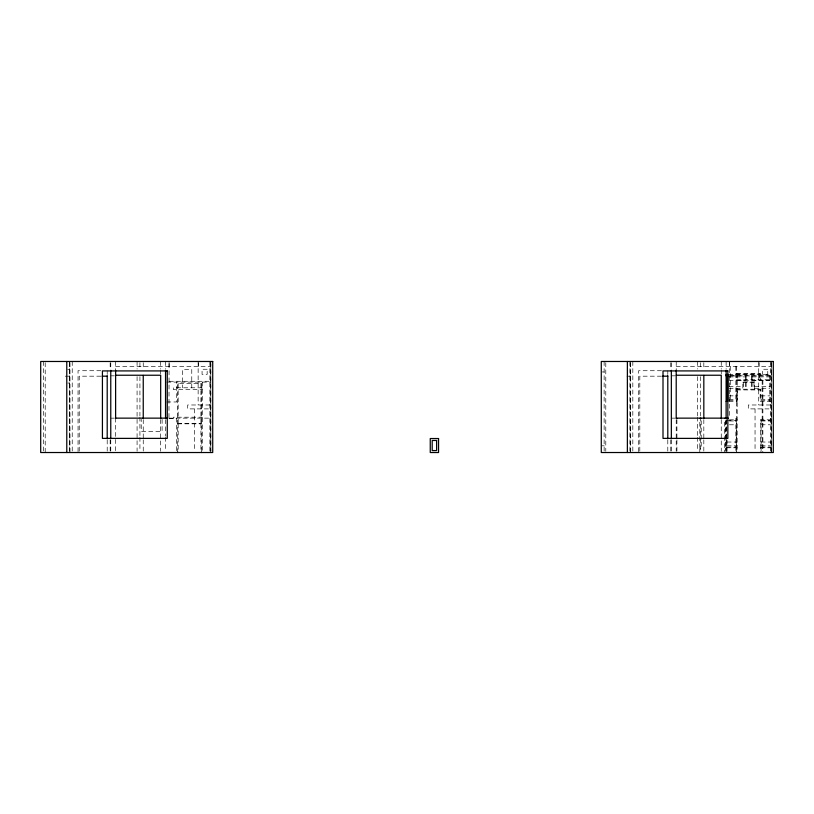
<?xml version="1.0" encoding="UTF-8"?>
<svg xmlns="http://www.w3.org/2000/svg" width="814" height="814" viewBox="0 0 814 814"><rect width="100%" height="100%" fill="white"/><g stroke="black" fill="none" stroke-linecap="round" stroke-linejoin="round"><path stroke-width="0.61" stroke-dasharray="4.07 3.05" d="M115.619 366.453L210.816 366.453M676.21 366.453L771.407 366.453M67.725 369.668L69.628 369.668M100.865 370.726L78.042 370.726L78.042 452.523M661.456 370.726L638.624 370.726L638.624 452.523M602.238 371.957L604.13 371.957M736.558 373.331L760.296 373.331L760.296 379.731M736.558 374.043L760.296 374.043M728.632 374.521L771.418 374.521M729.893 375.234L771.418 375.234L771.418 375.936L729.893 375.936M110.765 375.824L114.408 375.824M671.346 375.824L674.989 375.824M65.242 376.18L69.984 376.18M100.844 376.18L79.233 376.18L79.233 452.523M627.014 376.18L630.565 376.18M661.436 376.18L639.814 376.18L639.814 452.523M729.039 376.892L745.431 376.892M752.105 376.892L769.759 376.892M736.558 379.731L771.418 379.731M737.27 380.443L771.418 380.443M729.039 380.677L745.431 380.677M752.105 380.677L769.759 380.677M169.302 381.278L210.816 381.278M166.789 382.102L210.816 382.102M742.836 382.58L754.7 382.58M67.725 383.068L69.628 383.068M729.029 386.375L742.836 386.375M754.7 386.375L769.759 386.375M729.029 388.268L742.836 388.268M754.7 388.268L769.759 388.268M736.67 389.926L760.866 389.926L760.866 401.312M729.049 395.858L736.67 395.858M760.866 395.858L769.759 395.858M729.049 399.654L736.67 399.654M760.866 399.654L769.759 399.654M729.049 400.6L736.67 400.6M760.866 400.6L769.759 400.6M729.049 401.312L737.382 401.312L737.382 389.926M771.418 401.312L760.154 401.312L760.154 389.926M166.768 401.974L176.669 401.974L176.669 382.102M209.87 404.985L187.698 404.985L187.698 408.893L209.87 408.893M770.451 404.985L748.29 404.985L748.29 408.893L770.451 408.893M110.765 418.142L114.408 418.142M168.936 418.142L210.826 418.142M671.346 418.142L674.989 418.142M169.241 418.386L176.669 418.386L176.669 452.523M736.558 418.386L735.846 418.386L735.846 447.781M762.169 418.386L762.881 418.386M770.461 418.386L771.173 418.386M729.405 419.8L737.138 419.8M771.163 419.8L760.378 419.8L760.378 452.523M727.065 420.512L736.436 420.512M761.09 420.512L770.451 420.512M729.405 420.991L736.436 420.991M761.09 420.991L770.451 420.991M177.686 423.361L201.394 423.361M177.686 423.829L201.394 423.829M729.405 424.786L736.436 424.786M761.09 424.786L770.451 424.786M727.065 442.033L736.436 442.033M761.09 442.033L770.451 442.033M602.238 445.818L604.13 445.818M727.065 445.828L736.436 445.828M761.09 445.828L770.451 445.828M727.065 447.069L736.436 447.069M761.09 447.069L770.451 447.069M726.353 447.781L737.138 447.781M760.378 447.781L771.163 447.781M700.508 448.494L699.796 448.494L699.796 452.523M736.558 448.494L735.846 448.494L735.846 450.508M771.469 451.261L771.407 361.477L771.418 451.261M771.163 362.739L771.173 452.523M770.451 361.477L770.451 452.523M769.759 375.936L769.759 401.312M762.881 380.443L762.881 452.523M762.169 380.443L762.169 452.523M761.09 419.8L761.09 451.332M760.856 389.926L760.856 389.214L736.67 389.214L736.67 401.312M759.584 374.043L759.584 379.731M759.197 362.718L759.197 366.453M758.719 361.477L758.719 404.985M755.046 408.893L755.046 451.282M754.7 389.214L754.69 381.868L742.836 381.868L742.836 389.214M753.988 382.58L753.988 389.214M752.105 375.936L752.105 381.868M752.105 382.58L752.105 389.214M751.393 375.936L751.393 381.868M751.393 382.58L751.393 389.214M746.143 375.936L746.143 381.868M746.143 382.58L746.143 389.214M745.431 375.936L745.431 381.868M745.431 382.58L745.431 389.214M743.548 382.58L743.548 389.214M737.27 374.043L737.138 452.523M736.558 366.453L736.558 452.523M736.436 419.8L736.436 452.523M735.846 366.453L735.846 401.312M730.27 366.453L730.27 401.312M729.67 361.477L729.67 366.453M729.558 361.477L729.558 418.142M727.065 440.15L727.065 452.523M726.353 419.8L726.353 438.878M726.353 440.15L726.353 452.523M726.119 361.477L726.119 369.068M726.119 419.648L726.119 436.08M726.119 437.352L726.119 451.261M725.976 420.828L725.976 447.781L724.552 447.781L724.552 420.828M725.976 452.523L725.976 448.494L724.552 448.494L724.552 452.523M725.264 420.828L725.264 447.781M725.264 448.494L725.264 450.508M721.255 361.477L721.255 369.068M721.255 370.228L721.255 373.982M721.255 419.576L721.255 451.261M703.825 362.739L703.825 369.068M703.825 419.648L703.825 438.614M703.825 439.875L703.825 452.523M701.22 420.828L701.22 447.781L699.796 447.781L699.796 420.828M700.508 362.739L700.508 369.068M700.508 376.648L700.508 415.852M700.508 417.114L700.508 451.261M697.669 361.477L697.669 369.068M697.669 376.648L697.669 415.852M697.669 417.114L697.669 436.08M697.669 437.352L697.669 451.261M676.922 419.648L676.922 438.614M676.922 439.875L676.922 452.523M676.21 361.477L676.21 369.892M676.21 419.648L676.21 451.292M671.346 362.739L671.346 369.068M671.346 439.814L671.346 452.523M670.756 362.739L670.756 369.068M670.756 439.875L670.756 452.523M667.795 370.726L667.795 374.501M667.795 439.936L667.795 452.523M632.824 361.477L632.824 451.261M630.565 362.739L630.565 452.523M630.209 362.739L630.209 451.261M629.975 361.477L629.975 451.261M605.789 362.739L605.789 451.261M604.13 361.477L604.13 452.523M210.582 362.739L210.582 451.261M209.87 361.477L209.87 452.523M202.289 382.102L202.289 451.261M201.923 418.142L201.923 417.195L173.474 417.195L173.474 418.142M201.394 451.271L201.394 383.526L177.686 383.526L177.686 451.933M200.926 383.526L200.926 423.361M200.926 423.829L200.926 450.712M198.606 362.718L198.606 366.453M198.138 361.477L198.138 404.985M194.454 408.893L194.454 451.282M191.768 387.8L191.768 369.536L182.641 369.536L182.641 387.8M178.164 383.526L178.164 423.361M178.164 423.829L178.164 451.933M169.088 366.453L169.088 361.477L168.966 418.142M165.537 361.477L165.537 369.068M165.537 419.648L165.537 436.08M165.537 437.352L165.537 451.261M162.098 419.352L162.098 431.42L141.229 431.42L141.229 419.352M160.673 361.477L160.673 369.068M160.673 370.228L160.673 373.982M160.673 419.576L160.673 451.261M143.244 362.739L143.244 369.068M143.244 419.648L143.244 438.614M143.244 439.875L143.244 452.523M139.927 362.739L139.927 369.068M139.927 376.648L139.927 415.852M139.927 417.114L139.927 436.08M139.927 437.352L139.927 451.261M137.078 361.477L137.078 369.068M137.078 376.648L137.078 451.261M115.619 361.477L115.619 369.892M115.619 418.142L115.619 451.292M110.765 362.739L110.765 369.068M110.765 439.814L110.765 452.523M110.175 362.739L110.175 369.068M110.175 439.875L110.175 452.523M107.204 370.726L107.204 374.501M107.204 439.936L107.204 452.523M72.232 361.477L72.232 451.261M69.984 362.739L69.984 452.523M69.628 362.739L69.628 451.261M69.394 361.477L69.394 451.261M45.208 362.739L45.208 452.523M43.549 361.477L43.549 452.523M207.163 369.251L202.065 369.251L202.065 374.348L207.163 374.348L207.163 369.251M767.755 369.251L762.657 369.251L762.657 374.348L767.755 374.348L767.755 369.251M201.923 387.8L173.474 387.8L173.474 389.692L201.923 389.692L201.923 387.8M210.887 451.261L210.816 361.477L210.826 451.292"/><path stroke-width="1.22" d="M726.119 374.521L728.632 374.521M115.619 375.234L160.673 375.234L160.673 418.386M676.21 375.234L721.255 375.234L721.255 418.386M726.119 375.234L728.632 375.234M726.119 375.936L728.632 375.936M102.116 376.18L107.204 376.18M662.708 376.18L667.795 376.18M726.119 401.312L727.777 401.312L727.777 375.936M115.619 418.142L167.704 418.142M676.21 418.142L728.286 418.142M676.922 418.386L676.21 418.386L676.21 370.289M699.796 418.386L701.22 418.386M724.552 418.386L725.976 418.386M727.065 375.936L727.065 401.312M726.119 370.329L726.119 418.386M703.825 375.386L703.825 418.386M671.346 370.329L671.346 438.614M667.795 375.763L667.795 438.756M627.37 361.477L627.37 452.523M201.394 451.933L201.394 452.523M177.686 451.933L177.686 452.523M165.537 370.329L165.537 418.386M143.244 375.386L143.244 418.386M115.619 370.289L115.619 418.386M110.765 370.329L110.765 438.614M107.204 375.763L107.204 438.756M66.779 361.477L66.779 452.523M212.719 361.477L40.7 361.477L40.7 452.523L212.719 452.523L212.719 361.477M773.3 361.477L601.281 361.477L601.281 452.523L773.3 452.523L773.3 361.477M167.267 370.919L102.422 370.919L102.422 438.38L167.267 438.38L167.267 370.919M727.848 370.919L663.003 370.919L663.003 438.38L727.848 438.38L727.848 370.919M438.553 438.532L430.26 438.532L430.26 452.523L438.553 452.523L438.553 438.532M436.619 440.476L432.203 440.476L432.203 450.58L436.619 450.58L436.619 440.476"/></g></svg>
